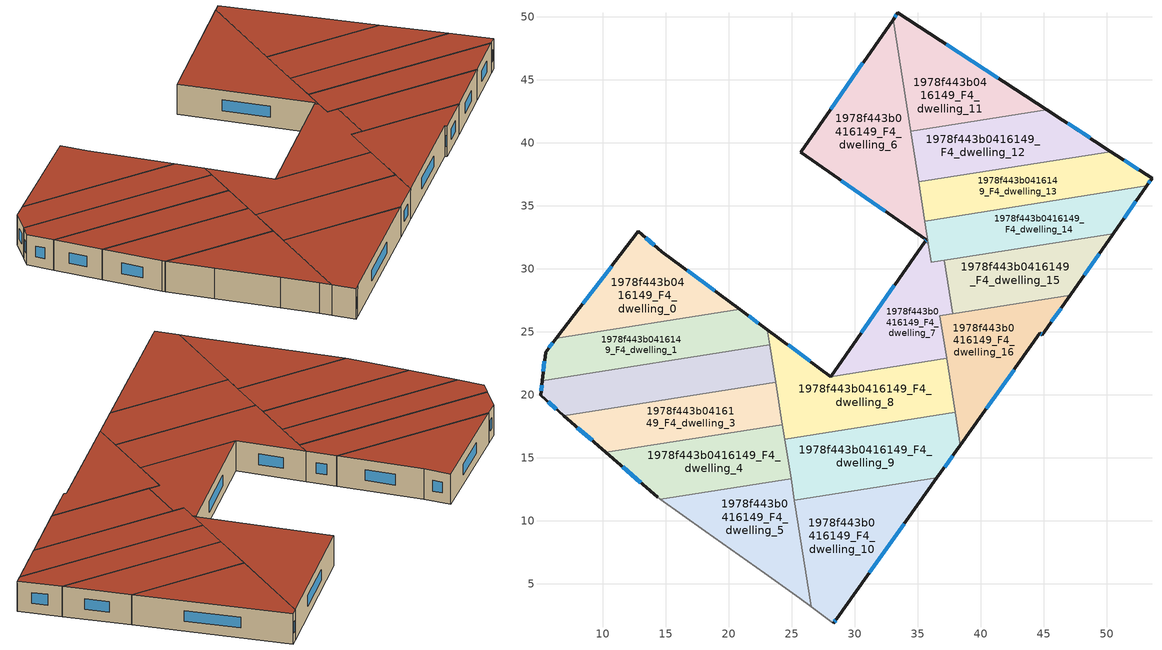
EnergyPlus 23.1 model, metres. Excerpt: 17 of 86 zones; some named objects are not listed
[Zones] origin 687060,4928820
1978f443b0416149_F4_dwelling_0
 floor to 1978f443b0416149_F3_dwelling_0 (EU_floor_Construction): 20.9,26.77 6.32,24.47 12.84,32.97 14.71,31.35 z12
 wall outside (EU_wall_Construction): 20.9,26.77 14.71,31.35 12.84,32.97 6.32,24.47 z12:15
 wall to 1978f443b0416149_F4_dwelling_1 (EU_wall_Construction): 6.32,24.47 20.9,26.77 z12:15
 window (EU_Window_Construction): 10.72,30.21 8.44,27.23 / 14.1,31.88 13.45,32.44 / 18.88,28.26 16.72,29.86 z12.98:14.02
 roof outside (EU_roof_Construction): 20.9,26.77 14.71,31.35 12.84,32.97 6.32,24.47 z15
1978f443b0416149_F4_dwelling_1
 floor to 1978f443b0416149_F3_dwelling_1 (EU_floor_Construction): 23.08,25.16 23.27,23.97 5.21,21.12 5.48,23.37 6.32,24.47 20.9,26.77 z12
 wall outside (EU_wall_Construction): 23.08,25.16 20.9,26.77 / 6.32,24.47 5.48,23.37 5.21,21.12 z12:15
 wall to 1978f443b0416149_F4_dwelling_2 (EU_wall_Construction): 5.21,21.12 23.27,23.97 z12:15
 wall to 1978f443b0416149_F4_dwelling_8 (EU_wall_Construction): 23.27,23.97 23.08,25.16 z12:15
 window (EU_Window_Construction): 22.37,25.68 21.61,26.25 / 5.39,22.64 5.3,21.85 / 6.04,24.11 5.75,23.73 z12.98:14.02
 roof outside (EU_roof_Construction): 23.27,23.97 23.08,25.16 20.9,26.77 6.32,24.47 5.48,23.37 5.21,21.12 z15
1978f443b0416149_F4_dwelling_10
 floor to 1978f443b0416149_F3_dwelling_10 (EU_floor_Construction): 36.54,13.4 28.59,2.23 28.31,1.85 26.56,3.17 25.23,11.61 z12
 wall outside (EU_wall_Construction): 28.31,1.85 28.59,2.23 36.54,13.4 z12:15
 wall to 1978f443b0416149_F4_dwelling_9 (EU_wall_Construction): 36.54,13.4 25.23,11.61 z12:15
 wall adiabatic (EU_wall_Construction): 26.56,3.17 28.31,1.85 z12:15
 wall to 1978f443b0416149_F4_dwelling_5 (EU_wall_Construction): 25.23,11.61 26.56,3.17 z12:15
 window (EU_Window_Construction): 31.17,5.86 33.95,9.77 / 28.4,1.98 28.49,2.11 z12.98:14.02
 roof outside (EU_roof_Construction): 28.59,2.23 36.54,13.4 25.23,11.61 26.56,3.17 28.31,1.85 z15
1978f443b0416149_F4_dwelling_11
 floor to 1978f443b0416149_F3_dwelling_11 (EU_floor_Construction): 45.24,42.62 34.45,40.91 33.05,49.77 33.44,50.32 z12
 wall outside (EU_wall_Construction): 45.24,42.62 33.44,50.32 33.05,49.77 z12:15
 wall to 1978f443b0416149_F4_dwelling_12 (EU_wall_Construction): 34.45,40.91 45.24,42.62 z12:15
 wall to 1978f443b0416149_F4_dwelling_6 (EU_wall_Construction): 33.05,49.77 34.45,40.91 z12:15
 window (EU_Window_Construction): 33.31,50.14 33.17,49.95 / 41.4,45.12 37.28,47.82 z12.98:14.02
 roof outside (EU_roof_Construction): 45.24,42.62 33.44,50.32 33.05,49.77 34.45,40.91 z15
1978f443b0416149_F4_dwelling_12
 floor to 1978f443b0416149_F3_dwelling_12 (EU_floor_Construction): 50.34,39.3 35.09,36.89 34.45,40.91 45.24,42.62 z12
 wall outside (EU_wall_Construction): 50.34,39.3 45.24,42.62 z12:15
 wall to 1978f443b0416149_F4_dwelling_13 (EU_wall_Construction): 35.09,36.89 50.34,39.3 z12:15
 wall to 1978f443b0416149_F4_dwelling_6 (EU_wall_Construction): 34.45,40.91 35.09,36.89 z12:15
 window (EU_Window_Construction): 48.68,40.38 46.9,41.54 z12.98:14.02
 roof outside (EU_roof_Construction): 50.34,39.3 45.24,42.62 34.45,40.91 35.09,36.89 z15
1978f443b0416149_F4_dwelling_13
 floor to 1978f443b0416149_F3_dwelling_13 (EU_floor_Construction): 53.6,37.17 53.17,36.56 35.58,33.78 35.09,36.89 50.34,39.3 z12
 wall outside (EU_wall_Construction): 53.17,36.56 53.6,37.17 50.34,39.3 z12:15
 wall to 1978f443b0416149_F4_dwelling_14 (EU_wall_Construction): 35.58,33.78 53.17,36.56 z12:15
 wall to 1978f443b0416149_F4_dwelling_6 (EU_wall_Construction): 35.09,36.89 35.58,33.78 z12:15
 window (EU_Window_Construction): 52.54,37.86 51.4,38.61 / 53.31,36.76 53.46,36.97 z12.98:14.02
 roof outside (EU_roof_Construction): 53.17,36.56 53.6,37.17 50.34,39.3 35.09,36.89 35.58,33.78 z15
1978f443b0416149_F4_dwelling_14
 floor to 1978f443b0416149_F3_dwelling_14 (EU_floor_Construction): 53.17,36.56 50.52,32.78 36.09,30.5 35.58,33.78 z12
 wall outside (EU_wall_Construction): 50.52,32.78 53.17,36.56 z12:15
 wall to 1978f443b0416149_F4_dwelling_15 (EU_wall_Construction): 37.13,30.67 50.52,32.78 z12:15
 wall to 1978f443b0416149_F4_dwelling_7 (EU_wall_Construction): 35.86,31.98 36.09,30.5 36.83,30.62 / 36.84,30.62 37.13,30.67 z12:15
 wall to 1978f443b0416149_F4_dwelling_6 (EU_wall_Construction): 35.58,33.78 35.86,31.98 z12:15
 window (EU_Window_Construction): 51.38,34.01 52.31,35.33 z12.98:14.02
 roof outside (EU_roof_Construction): 50.52,32.78 53.17,36.56 35.58,33.78 36.09,30.5 z15
1978f443b0416149_F4_dwelling_15
 floor to 1978f443b0416149_F3_dwelling_15 (EU_floor_Construction): 50.52,32.78 47.1,27.9 37.8,26.43 37.13,30.67 z12
 wall outside (EU_wall_Construction): 47.1,27.9 50.52,32.78 z12:15
 wall to 1978f443b0416149_F4_dwelling_7 (EU_wall_Construction): 37.13,30.67 37.8,26.43 z12:15
 wall to 1978f443b0416149_F4_dwelling_16 (EU_wall_Construction): 37.8,26.43 47.1,27.9 z12:15
 window (EU_Window_Construction): 48.22,29.49 49.41,31.2 z12.98:14.02
 roof outside (EU_roof_Construction): 47.1,27.9 50.52,32.78 37.13,30.67 37.8,26.43 z15
1978f443b0416149_F4_dwelling_16
 floor to 1978f443b0416149_F3_dwelling_16 (EU_floor_Construction): 47.1,27.9 44.9,24.75 44.71,24.88 38.39,16 36.77,26.27 z12
 wall outside (EU_wall_Construction): 38.39,16 44.71,24.88 44.9,24.75 47.1,27.9 z12:15
 wall to 1978f443b0416149_F4_dwelling_8 (EU_wall_Construction): 37.3,22.89 37.98,18.59 z12:15
 wall to 1978f443b0416149_F4_dwelling_7 (EU_wall_Construction): 37.8,26.43 37.51,26.39 / 37.5,26.39 36.77,26.27 37.3,22.89 z12:15
 wall to 1978f443b0416149_F4_dwelling_9 (EU_wall_Construction): 37.98,18.59 38.39,16 z12:15
 window (EU_Window_Construction): 45.61,25.78 46.39,26.88 / 44.77,24.84 44.83,24.79 / 40.44,18.89 42.65,21.99 z12.98:14.02
 roof outside (EU_roof_Construction): 38.39,16 44.71,24.88 44.9,24.75 47.1,27.9 36.77,26.27 z15
1978f443b0416149_F4_dwelling_2
 floor to 1978f443b0416149_F3_dwelling_2 (EU_floor_Construction): 23.27,23.97 23.74,21 6.92,18.34 5.08,19.94 5.21,21.12 z12
 wall outside (EU_wall_Construction): 5.21,21.12 5.08,19.94 6.92,18.34 z12:15
 wall to 1978f443b0416149_F4_dwelling_3 (EU_wall_Construction): 6.92,18.34 23.74,21 z12:15
 wall to 1978f443b0416149_F4_dwelling_8 (EU_wall_Construction): 23.74,21 23.27,23.97 z12:15
 window (EU_Window_Construction): 5.17,20.74 5.12,20.32 / 5.67,19.42 6.32,18.86 z12.98:14.02
 roof outside (EU_roof_Construction): 23.74,21 23.27,23.97 5.21,21.12 5.08,19.94 6.92,18.34 z15
1978f443b0416149_F4_dwelling_3
 floor to 1978f443b0416149_F3_dwelling_3 (EU_floor_Construction): 23.74,21 24.27,17.64 10.27,15.42 6.92,18.34 z12
 wall outside (EU_wall_Construction): 6.92,18.34 10.27,15.42 z12:15
 wall to 1978f443b0416149_F4_dwelling_4 (EU_wall_Construction): 10.27,15.42 24.27,17.64 z12:15
 wall to 1978f443b0416149_F4_dwelling_8 (EU_wall_Construction): 24.27,17.64 23.74,21 z12:15
 window (EU_Window_Construction): 8.01,17.39 9.18,16.37 z12.98:14.02
 roof outside (EU_roof_Construction): 24.27,17.64 23.74,21 6.92,18.34 10.27,15.42 z15
1978f443b0416149_F4_dwelling_4
 floor to 1978f443b0416149_F3_dwelling_4 (EU_floor_Construction): 24.27,17.64 24.95,13.34 14.6,11.7 14.37,11.86 10.27,15.42 z12
 wall outside (EU_wall_Construction): 10.27,15.42 14.37,11.86 z12:15
 wall to 1978f443b0416149_F4_dwelling_5 (EU_wall_Construction): 14.6,11.7 24.95,13.34 z12:15
 wall adiabatic (EU_wall_Construction): 14.37,11.86 14.6,11.7 z12:15
 wall to 1978f443b0416149_F4_dwelling_9 (EU_wall_Construction): 24.95,13.34 24.46,16.45 z12:15
 wall to 1978f443b0416149_F4_dwelling_8 (EU_wall_Construction): 24.46,16.45 24.27,17.64 z12:15
 window (EU_Window_Construction): 11.6,14.26 13.03,13.02 z12.98:14.02
 roof outside (EU_roof_Construction): 24.95,13.34 24.27,17.64 10.27,15.42 14.37,11.86 14.6,11.7 z15
1978f443b0416149_F4_dwelling_5
 floor to 1978f443b0416149_F3_dwelling_5 (EU_floor_Construction): 24.95,13.34 26.56,3.17 25.67,3.84 22.89,5.82 18.17,9.16 14.6,11.7 z12
 wall adiabatic (EU_wall_Construction): 14.6,11.7 18.17,9.16 22.89,5.82 25.67,3.84 26.56,3.17 z12:15
 wall to 1978f443b0416149_F4_dwelling_9 (EU_wall_Construction): 25.23,11.61 24.95,13.34 z12:15
 roof outside (EU_roof_Construction): 26.56,3.17 24.95,13.34 14.6,11.7 18.17,9.16 22.89,5.82 25.67,3.84 z15
1978f443b0416149_F4_dwelling_6
 floor to 1978f443b0416149_F3_dwelling_6 (EU_floor_Construction): 33.05,49.77 35.86,31.98 35.59,32.17 35.68,32.29 25.72,39.24 z12
 wall outside (EU_wall_Construction): 33.05,49.77 25.72,39.24 35.68,32.29 35.59,32.17 z12:15
 wall to 1978f443b0416149_F4_dwelling_7 (EU_wall_Construction): 35.59,32.17 35.86,31.98 z12:15
 window (EU_Window_Construction): 35.65,32.25 35.62,32.21 / 28.95,36.98 32.44,34.55 / 30.66,46.34 28.1,42.66 z12.98:14.02
 roof outside (EU_roof_Construction): 35.86,31.98 33.05,49.77 25.72,39.24 35.68,32.29 35.59,32.17 z15
1978f443b0416149_F4_dwelling_7
 floor to 1978f443b0416149_F3_dwelling_7 (EU_floor_Construction): 37.13,30.67 37.8,26.43 37.51,26.39 36.77,26.27 37.3,22.89 28.11,21.44 35.59,32.17 35.86,31.98 36.09,30.5 36.83,30.62 z12
 wall outside (EU_wall_Construction): 35.59,32.17 28.11,21.44 z12:15
 wall to 1978f443b0416149_F4_dwelling_8 (EU_wall_Construction): 28.11,21.44 37.3,22.89 z12:15
 window (EU_Window_Construction): 33.16,28.68 30.54,24.93 z12.98:14.02
 roof outside (EU_roof_Construction): 37.3,22.89 36.77,26.27 37.51,26.39 37.8,26.43 37.13,30.67 36.83,30.62 36.09,30.5 35.86,31.98 35.59,32.17 28.11,21.44 z15
1978f443b0416149_F4_dwelling_8
 floor to 1978f443b0416149_F3_dwelling_8 (EU_floor_Construction): 37.3,22.89 37.98,18.59 24.46,16.45 23.08,25.16 28.11,21.44 z12
 wall outside (EU_wall_Construction): 28.11,21.44 23.08,25.16 z12:15
 wall to 1978f443b0416149_F4_dwelling_9 (EU_wall_Construction): 24.46,16.45 37.98,18.59 z12:15
 window (EU_Window_Construction): 26.47,22.65 24.72,23.95 z12.98:14.02
 roof outside (EU_roof_Construction): 37.98,18.59 37.3,22.89 28.11,21.44 23.08,25.16 24.46,16.45 z15
1978f443b0416149_F4_dwelling_9
 floor to 1978f443b0416149_F3_dwelling_9 (EU_floor_Construction): 37.98,18.59 38.39,16 36.54,13.4 25.23,11.61 24.46,16.45 z12
 wall outside (EU_wall_Construction): 36.54,13.4 38.39,16 z12:15
 window (EU_Window_Construction): 37.14,14.25 37.79,15.16 z12.98:14.02
 roof outside (EU_roof_Construction): 36.54,13.4 38.39,16 37.98,18.59 24.46,16.45 25.23,11.61 z15
[Building]
EU S2 Campaign: North Axis=0; Terrain=City; Solar Distribution=FullExterior
[Site:Location]
Bologna: Latitude=44.5; Longitude=11.25; Time Zone=1; Elevation=37
[SizingPeriod:WeatherFileDays]
AnnualSizingPeriod: Begin Month=1; Begin Day of Month=1; End Month=12; End Day of Month=31; Day of Week for Start Day=Monday; Use Weather File Daylight Saving Period=No; Use Weather File Rain and Snow Indicators=No
[MATERIAL]
EU_InternalMass_Material: Roughness=MediumRough; Thickness=0.1; Conductivity=1; Density=1800; Specific Heat=900; Thermal Absorptance=0.9; Solar Absorptance=0.7; Visible Absorptance=0.7
[MATERIAL:NOMASS] Roughness=MediumRough; Thermal Absorptance=0.9; Solar Absorptance=0.7; Visible Absorptance=0.7
Name | Thermal Resistance
EU_wall_NoMass | 0.905828
EU_roof_NoMass | 0.37593
EU_floor_NoMass | 0.67114
[WINDOWMATERIAL:SIMPLEGLAZINGSYSTEM]
EU_Window_SimpleGlazing: UFactor=4.52486; Solar Heat Gain Coefficient=0.85; Visible Transmittance=0.85
[CONSTRUCTION]
EU_wall_Construction: EU_wall_NoMass
EU_roof_Construction: EU_roof_NoMass
EU_floor_Construction: EU_floor_NoMass
EU_Window_Construction: EU_Window_SimpleGlazing
EU_InternalMass_Construction: EU_InternalMass_Material
[ZONE] Type=1; Multiplier=1; Ceiling Height=autocalculate; Floor Area=autocalculate; Part of Total Floor Area=Yes
Name | Volume
1978f443b0416149_F4_dwelling_0; 1978f443b0416149_F4_dwelling_11 | 161.229
1978f443b0416149_F4_dwelling_1; 1978f443b0416149_F4_dwelling_16 | 161.221
1978f443b0416149_F4_dwelling_10 | 193.496
1978f443b0416149_F4_dwelling_12 | 161.226
1978f443b0416149_F4_dwelling_13; 1978f443b0416149_F4_dwelling_14 | 161.257
1978f443b0416149_F4_dwelling_15 | 147.734
1978f443b0416149_F4_dwelling_2 | 162.883
1978f443b0416149_F4_dwelling_3 | 159.631
1978f443b0416149_F4_dwelling_4 | 161.227
1978f443b0416149_F4_dwelling_5 | 161.262
1978f443b0416149_F4_dwelling_6 | 237.422
1978f443b0416149_F4_dwelling_7 | 148.396
1978f443b0416149_F4_dwelling_8 | 208.181
1978f443b0416149_F4_dwelling_9 | 193.497
[INTERNALMASS] Construction=EU_InternalMass_Construction
Name | Zone or ZoneList | Surface Area
1978f443b0416149_F4_dwelling_0_EU_InternalMass | 1978f443b0416149_F4_dwelling_0 | 53.7431
1978f443b0416149_F4_dwelling_1_EU_InternalMass | 1978f443b0416149_F4_dwelling_1 | 53.7386
1978f443b0416149_F4_dwelling_2_EU_InternalMass | 1978f443b0416149_F4_dwelling_2 | 54.2943
1978f443b0416149_F4_dwelling_3_EU_InternalMass | 1978f443b0416149_F4_dwelling_3 | 53.2098
1978f443b0416149_F4_dwelling_4_EU_InternalMass | 1978f443b0416149_F4_dwelling_4 | 53.7427
1978f443b0416149_F4_dwelling_5_EU_InternalMass | 1978f443b0416149_F4_dwelling_5 | 53.7495
1978f443b0416149_F4_dwelling_6_EU_InternalMass | 1978f443b0416149_F4_dwelling_6 | 79.1383
1978f443b0416149_F4_dwelling_7_EU_InternalMass | 1978f443b0416149_F4_dwelling_7 | 49.4657
1978f443b0416149_F4_dwelling_8_EU_InternalMass | 1978f443b0416149_F4_dwelling_8 | 69.3966
1978f443b0416149_F4_dwelling_9_EU_InternalMass | 1978f443b0416149_F4_dwelling_9 | 64.4987
1978f443b0416149_F4_dwelling_10_EU_InternalMass | 1978f443b0416149_F4_dwelling_10 | 64.4982
1978f443b0416149_F4_dwelling_11_EU_InternalMass | 1978f443b0416149_F4_dwelling_11 | 53.7467
1978f443b0416149_F4_dwelling_12_EU_InternalMass | 1978f443b0416149_F4_dwelling_12 | 53.7419
1978f443b0416149_F4_dwelling_13_EU_InternalMass | 1978f443b0416149_F4_dwelling_13 | 53.7525
1978f443b0416149_F4_dwelling_14_EU_InternalMass | 1978f443b0416149_F4_dwelling_14 | 53.7523
1978f443b0416149_F4_dwelling_15_EU_InternalMass | 1978f443b0416149_F4_dwelling_15 | 49.2441
1978f443b0416149_F4_dwelling_16_EU_InternalMass | 1978f443b0416149_F4_dwelling_16 | 53.7417
[OTHEREQUIPMENT] Fuel Type=Electricity; Design Level Calculation Method=Watts/Area; Power per Zone Floor Area=1; Fraction Latent=0; Fraction Radiant=0; Fraction Lost=0; Carbon Dioxide Generation Rate=0; EndUse Subcategory=EU_Step8_InternalGains
Name | Zone or ZoneList or Space or SpaceList | Schedule
EU_Step8_InternalGain_1978f443b0416149_F4_dwelling_0_f000 | 1978f443b0416149_F4_dwelling_0 | EU_Step8_GainSchedule_1978f443b0416149_F4_dwelling_0_f000
EU_Step8_InternalGain_1978f443b0416149_F4_dwelling_1_f000 | 1978f443b0416149_F4_dwelling_1 | EU_Step8_GainSchedule_1978f443b0416149_F4_dwelling_1_f000
EU_Step8_InternalGain_1978f443b0416149_F4_dwelling_2_f000 | 1978f443b0416149_F4_dwelling_2 | EU_Step8_GainSchedule_1978f443b0416149_F4_dwelling_2_f000
EU_Step8_InternalGain_1978f443b0416149_F4_dwelling_3_f000 | 1978f443b0416149_F4_dwelling_3 | EU_Step8_GainSchedule_1978f443b0416149_F4_dwelling_3_f000
EU_Step8_InternalGain_1978f443b0416149_F4_dwelling_4_f000 | 1978f443b0416149_F4_dwelling_4 | EU_Step8_GainSchedule_1978f443b0416149_F4_dwelling_4_f000
EU_Step8_InternalGain_1978f443b0416149_F4_dwelling_5_f000 | 1978f443b0416149_F4_dwelling_5 | EU_Step8_GainSchedule_1978f443b0416149_F4_dwelling_5_f000
EU_Step8_InternalGain_1978f443b0416149_F4_dwelling_6_f000 | 1978f443b0416149_F4_dwelling_6 | EU_Step8_GainSchedule_1978f443b0416149_F4_dwelling_6_f000
EU_Step8_InternalGain_1978f443b0416149_F4_dwelling_7_f000 | 1978f443b0416149_F4_dwelling_7 | EU_Step8_GainSchedule_1978f443b0416149_F4_dwelling_7_f000
EU_Step8_InternalGain_1978f443b0416149_F4_dwelling_8_f000 | 1978f443b0416149_F4_dwelling_8 | EU_Step8_GainSchedule_1978f443b0416149_F4_dwelling_8_f000
EU_Step8_InternalGain_1978f443b0416149_F4_dwelling_9_f000 | 1978f443b0416149_F4_dwelling_9 | EU_Step8_GainSchedule_1978f443b0416149_F4_dwelling_9_f000
EU_Step8_InternalGain_1978f443b0416149_F4_dwelling_10_f000 | 1978f443b0416149_F4_dwelling_10 | EU_Step8_GainSchedule_1978f443b0416149_F4_dwelling_10_f000
EU_Step8_InternalGain_1978f443b0416149_F4_dwelling_11_f000 | 1978f443b0416149_F4_dwelling_11 | EU_Step8_GainSchedule_1978f443b0416149_F4_dwelling_11_f000
EU_Step8_InternalGain_1978f443b0416149_F4_dwelling_12_f000 | 1978f443b0416149_F4_dwelling_12 | EU_Step8_GainSchedule_1978f443b0416149_F4_dwelling_12_f000
EU_Step8_InternalGain_1978f443b0416149_F4_dwelling_13_f000 | 1978f443b0416149_F4_dwelling_13 | EU_Step8_GainSchedule_1978f443b0416149_F4_dwelling_13_f000
EU_Step8_InternalGain_1978f443b0416149_F4_dwelling_14_f000 | 1978f443b0416149_F4_dwelling_14 | EU_Step8_GainSchedule_1978f443b0416149_F4_dwelling_14_f000
EU_Step8_InternalGain_1978f443b0416149_F4_dwelling_15_f000 | 1978f443b0416149_F4_dwelling_15 | EU_Step8_GainSchedule_1978f443b0416149_F4_dwelling_15_f000
EU_Step8_InternalGain_1978f443b0416149_F4_dwelling_16_f000 | 1978f443b0416149_F4_dwelling_16 | EU_Step8_GainSchedule_1978f443b0416149_F4_dwelling_16_f000
[ZONEVENTILATION:DESIGNFLOWRATE] Schedule=EU_AlwaysOn; Design Flow Rate Calculation Method=AirChanges/Hour; Air Changes per Hour=0.73129; Ventilation Type=Natural; Fan Pressure Rise=0; Fan Total Efficiency=1; Constant Term Coefficient=1; Temperature Term Coefficient=0; Velocity Term Coefficient=0; Velocity Squared Term Coefficient=0; Minimum Indoor Temperature=-100; Maximum Indoor Temperature=100; Delta Temperature=-100; Minimum Outdoor Temperature=-100; Maximum Outdoor Temperature=100; Maximum Wind Speed=40
Name | Zone or ZoneList or Space or SpaceList
EU_ConstantAir_1978f443b0416149_F4_dwelling_0 | 1978f443b0416149_F4_dwelling_0
EU_ConstantAir_1978f443b0416149_F4_dwelling_1 | 1978f443b0416149_F4_dwelling_1
EU_ConstantAir_1978f443b0416149_F4_dwelling_2 | 1978f443b0416149_F4_dwelling_2
EU_ConstantAir_1978f443b0416149_F4_dwelling_3 | 1978f443b0416149_F4_dwelling_3
EU_ConstantAir_1978f443b0416149_F4_dwelling_4 | 1978f443b0416149_F4_dwelling_4
EU_ConstantAir_1978f443b0416149_F4_dwelling_5 | 1978f443b0416149_F4_dwelling_5
EU_ConstantAir_1978f443b0416149_F4_dwelling_6 | 1978f443b0416149_F4_dwelling_6
EU_ConstantAir_1978f443b0416149_F4_dwelling_7 | 1978f443b0416149_F4_dwelling_7
EU_ConstantAir_1978f443b0416149_F4_dwelling_8 | 1978f443b0416149_F4_dwelling_8
EU_ConstantAir_1978f443b0416149_F4_dwelling_9 | 1978f443b0416149_F4_dwelling_9
EU_ConstantAir_1978f443b0416149_F4_dwelling_10 | 1978f443b0416149_F4_dwelling_10
EU_ConstantAir_1978f443b0416149_F4_dwelling_11 | 1978f443b0416149_F4_dwelling_11
EU_ConstantAir_1978f443b0416149_F4_dwelling_12 | 1978f443b0416149_F4_dwelling_12
EU_ConstantAir_1978f443b0416149_F4_dwelling_13 | 1978f443b0416149_F4_dwelling_13
EU_ConstantAir_1978f443b0416149_F4_dwelling_14 | 1978f443b0416149_F4_dwelling_14
EU_ConstantAir_1978f443b0416149_F4_dwelling_15 | 1978f443b0416149_F4_dwelling_15
EU_ConstantAir_1978f443b0416149_F4_dwelling_16 | 1978f443b0416149_F4_dwelling_16
[HVACTEMPLATE:ZONE:IDEALLOADSAIRSYSTEM] System Availability Schedule=EU_AlwaysOn; Maximum Heating Supply Air Temperature=50; Minimum Cooling Supply Air Temperature=13; Maximum Heating Supply Air Humidity Ratio=0.0156; Minimum Cooling Supply Air Humidity Ratio=0.0077; Heating Limit=NoLimit; Cooling Limit=NoLimit; Heating Availability Schedule=EU_AlwaysOn; Cooling Availability Schedule=EU_CoolingOff; Dehumidification Control Type=ConstantSensibleHeatRatio; Cooling Sensible Heat Ratio=0.7; Dehumidification Setpoint=60; Humidification Control Type=None; Humidification Setpoint=30; Outdoor Air Method=None; Outdoor Air Flow Rate per Person=0.00944; Outdoor Air Flow Rate per Zone Floor Area=0; Outdoor Air Flow Rate per Zone=0; Demand Controlled Ventilation Type=None; Outdoor Air Economizer Type=NoEconomizer; Heat Recovery Type=None; Sensible Heat Recovery Effectiveness=0.7; Latent Heat Recovery Effectiveness=0.65
Name | Template Thermostat
1978f443b0416149_F4_dwelling_0 | EU_HeatOnly_1978f443b0416149_F4_dwelling_0
1978f443b0416149_F4_dwelling_1 | EU_HeatOnly_1978f443b0416149_F4_dwelling_1
1978f443b0416149_F4_dwelling_2 | EU_HeatOnly_1978f443b0416149_F4_dwelling_2
1978f443b0416149_F4_dwelling_3 | EU_HeatOnly_1978f443b0416149_F4_dwelling_3
1978f443b0416149_F4_dwelling_4 | EU_HeatOnly_1978f443b0416149_F4_dwelling_4
1978f443b0416149_F4_dwelling_5 | EU_HeatOnly_1978f443b0416149_F4_dwelling_5
1978f443b0416149_F4_dwelling_6 | EU_HeatOnly_1978f443b0416149_F4_dwelling_6
1978f443b0416149_F4_dwelling_7 | EU_HeatOnly_1978f443b0416149_F4_dwelling_7
1978f443b0416149_F4_dwelling_8 | EU_HeatOnly_1978f443b0416149_F4_dwelling_8
1978f443b0416149_F4_dwelling_9 | EU_HeatOnly_1978f443b0416149_F4_dwelling_9
1978f443b0416149_F4_dwelling_10 | EU_HeatOnly_1978f443b0416149_F4_dwelling_10
1978f443b0416149_F4_dwelling_11 | EU_HeatOnly_1978f443b0416149_F4_dwelling_11
1978f443b0416149_F4_dwelling_12 | EU_HeatOnly_1978f443b0416149_F4_dwelling_12
1978f443b0416149_F4_dwelling_13 | EU_HeatOnly_1978f443b0416149_F4_dwelling_13
1978f443b0416149_F4_dwelling_14 | EU_HeatOnly_1978f443b0416149_F4_dwelling_14
1978f443b0416149_F4_dwelling_15 | EU_HeatOnly_1978f443b0416149_F4_dwelling_15
1978f443b0416149_F4_dwelling_16 | EU_HeatOnly_1978f443b0416149_F4_dwelling_16
[SIZING:ZONE] Zone Cooling Design Supply Air Temperature Input Method=SupplyAirTemperature; Zone Cooling Design Supply Air Temperature=13; Zone Heating Design Supply Air Temperature Input Method=SupplyAirTemperature; Zone Heating Design Supply Air Temperature=50; Zone Cooling Design Supply Air Humidity Ratio=0.008; Zone Heating Design Supply Air Humidity Ratio=0.008; Cooling Design Air Flow Method=DesignDay; Cooling Design Air Flow Rate=0; Cooling Minimum Air Flow per Zone Floor Area=0.000762; Cooling Minimum Air Flow=0; Cooling Minimum Air Flow Fraction=0.2; Heating Design Air Flow Method=DesignDay; Heating Design Air Flow Rate=0; Heating Maximum Air Flow per Zone Floor Area=0.002032; Heating Maximum Air Flow=0.141576; Heating Maximum Air Flow Fraction=0.3; Account for Dedicated Outdoor Air System=No; Dedicated Outdoor Air System Control Strategy=NeutralSupplyAir; Dedicated Outdoor Air Low Setpoint Temperature for Design=autosize; Dedicated Outdoor Air High Setpoint Temperature for Design=autosize; Zone Load Sizing Method=Sensible Load Only No Latent Load; Zone Latent Cooling Design Supply Air Humidity Ratio Input Method=HumidityRatioDifference; Zone Cooling Design Supply Air Humidity Ratio Difference=0.005; Zone Latent Heating Design Supply Air Humidity Ratio Input Method=HumidityRatioDifference; Zone Humidification Design Supply Air Humidity Ratio Difference=0.005
1978f443b0416149_F4_dwelling_0; 1978f443b0416149_F4_dwelling_1; 1978f443b0416149_F4_dwelling_2; 1978f443b0416149_F4_dwelling_3; 1978f443b0416149_F4_dwelling_4; 1978f443b0416149_F4_dwelling_5; 1978f443b0416149_F4_dwelling_6; 1978f443b0416149_F4_dwelling_7; 1978f443b0416149_F4_dwelling_8; 1978f443b0416149_F4_dwelling_9; 1978f443b0416149_F4_dwelling_10; 1978f443b0416149_F4_dwelling_11; 1978f443b0416149_F4_dwelling_12; 1978f443b0416149_F4_dwelling_13; 1978f443b0416149_F4_dwelling_14; 1978f443b0416149_F4_dwelling_15; 1978f443b0416149_F4_dwelling_16
[SCHEDULE:CONSTANT]
Name | Hourly Value
EU_AlwaysOn | 1
EU_CoolingOff | 0
[SCHEDULE:FILE] Column Number=1; Rows to Skip at Top=0; Number of Hours of Data=8760; Column Separator=Comma; Interpolate to Timestep=No; Minutes per Item=60; Adjust Schedule for Daylight Savings=Yes
Name | File
EU_Step8_GainSchedule_1978f443b0416149_F4_dwelling_0_f000 | ../../schedules/1978f443b0416149/1978f443b0416149_F4_dwelling_0_f000_gain.csv
EU_Step8_GainSchedule_1978f443b0416149_F4_dwelling_1_f000 | ../../schedules/1978f443b0416149/1978f443b0416149_F4_dwelling_1_f000_gain.csv
EU_Step8_GainSchedule_1978f443b0416149_F4_dwelling_2_f000 | ../../schedules/1978f443b0416149/1978f443b0416149_F4_dwelling_2_f000_gain.csv
EU_Step8_GainSchedule_1978f443b0416149_F4_dwelling_3_f000 | ../../schedules/1978f443b0416149/1978f443b0416149_F4_dwelling_3_f000_gain.csv
EU_Step8_GainSchedule_1978f443b0416149_F4_dwelling_4_f000 | ../../schedules/1978f443b0416149/1978f443b0416149_F4_dwelling_4_f000_gain.csv
EU_Step8_GainSchedule_1978f443b0416149_F4_dwelling_5_f000 | ../../schedules/1978f443b0416149/1978f443b0416149_F4_dwelling_5_f000_gain.csv
EU_Step8_GainSchedule_1978f443b0416149_F4_dwelling_6_f000 | ../../schedules/1978f443b0416149/1978f443b0416149_F4_dwelling_6_f000_gain.csv
EU_Step8_GainSchedule_1978f443b0416149_F4_dwelling_7_f000 | ../../schedules/1978f443b0416149/1978f443b0416149_F4_dwelling_7_f000_gain.csv
EU_Step8_GainSchedule_1978f443b0416149_F4_dwelling_8_f000 | ../../schedules/1978f443b0416149/1978f443b0416149_F4_dwelling_8_f000_gain.csv
EU_Step8_GainSchedule_1978f443b0416149_F4_dwelling_9_f000 | ../../schedules/1978f443b0416149/1978f443b0416149_F4_dwelling_9_f000_gain.csv
EU_Step8_GainSchedule_1978f443b0416149_F4_dwelling_10_f000 | ../../schedules/1978f443b0416149/1978f443b0416149_F4_dwelling_10_f000_gain.csv
EU_Step8_GainSchedule_1978f443b0416149_F4_dwelling_11_f000 | ../../schedules/1978f443b0416149/1978f443b0416149_F4_dwelling_11_f000_gain.csv
EU_Step8_GainSchedule_1978f443b0416149_F4_dwelling_12_f000 | ../../schedules/1978f443b0416149/1978f443b0416149_F4_dwelling_12_f000_gain.csv
EU_Step8_GainSchedule_1978f443b0416149_F4_dwelling_13_f000 | ../../schedules/1978f443b0416149/1978f443b0416149_F4_dwelling_13_f000_gain.csv
EU_Step8_GainSchedule_1978f443b0416149_F4_dwelling_14_f000 | ../../schedules/1978f443b0416149/1978f443b0416149_F4_dwelling_14_f000_gain.csv
EU_Step8_GainSchedule_1978f443b0416149_F4_dwelling_15_f000 | ../../schedules/1978f443b0416149/1978f443b0416149_F4_dwelling_15_f000_gain.csv
EU_Step8_GainSchedule_1978f443b0416149_F4_dwelling_16_f000 | ../../schedules/1978f443b0416149/1978f443b0416149_F4_dwelling_16_f000_gain.csv
